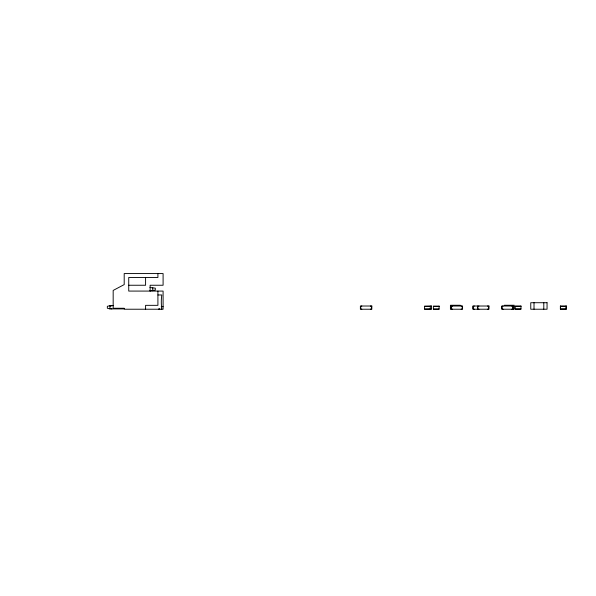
<?xml version="1.0" encoding="UTF-8"?>
<svg xmlns="http://www.w3.org/2000/svg" width="596" height="596" viewBox="0 0 596 596"><rect width="100%" height="100%" fill="white"/><g stroke="black" fill="none" stroke-linecap="round" stroke-linejoin="round"><path stroke-width="0.89" d="M158.558 309.227L159.206 308.579L159.855 309.227M124.199 308.631L124.139 308.661A3.241 3.241 0 0 1 122.903 308.907L109.932 308.907L107.34 308.259L107.34 306.314L109.932 305.666L113.59 305.666M149.946 290.751L155.318 290.103L155.318 288.159L149.946 287.51M110.148 306.098L111.877 305.666M128.736 285.246L145.588 285.246L145.588 277.468M157.91 294.968L161.799 294.968C161.106 299.788 161.173 304.362 161.799 309.227M460.365 305.256L450.427 305.256L450.427 309.227L462.57 309.227L462.57 306.016L451.135 306.016L451.135 309.227M504.298 305.256L514.236 305.256L514.236 309.227L501.713 309.227L501.713 306.016L513.149 306.016L513.149 309.227M424.575 306.448L431.43 306.374M433.374 306.448L439.088 306.448M515.242 306.374L520.964 306.374M560.374 306.374L566.096 306.374M161.248 306.635L163.095 306.635M424.575 308.952L431.43 308.877M433.374 308.952L439.088 308.952M515.242 308.877L520.964 308.877M560.374 308.877L566.096 308.877M110.148 308.475L111.877 308.907M566.096 306.016L566.096 309.227M560.486 306.016L560.486 309.227M543.798 302.716L543.798 309.227M534.016 302.716L534.016 309.227M511.726 306.016L512.791 306.374L512.791 308.877L511.726 309.227M503.143 306.016L502.07 306.374L502.07 308.877L503.143 309.227M487.535 306.016L488.601 306.374L488.601 308.877L487.535 309.227M478.953 306.016L477.88 306.374L477.88 308.877L478.953 309.227M477.523 306.016L477.523 309.227M474.274 306.016L473.202 306.374L473.202 308.877L474.274 309.227M461.14 306.016L462.213 306.374L462.213 308.877L461.14 309.227M452.565 306.016L451.492 306.374L451.492 308.877L452.565 309.227M430.29 306.091L430.29 309.309M370.392 306.016L371.464 306.374L371.464 308.877L370.392 309.227M361.817 306.016L360.744 306.374L360.744 308.877L361.817 309.227M157.91 273.571L157.91 277.468L128.736 277.468L128.736 291.079L163.095 291.079L163.095 309.227L124.199 309.227L124.199 308.259L113.173 308.259L113.173 290.431L124.199 284.597L124.199 273.571L163.095 273.571L163.095 285.246L150.125 285.246L150.125 291.079M157.91 291.079L157.91 305.338L145.588 305.338L145.588 309.227M152.718 287.51L152.718 290.751M109.932 305.666L109.932 308.907M547.053 302.716L530.76 302.716L530.76 309.227L547.053 309.227L547.053 302.716M371.822 306.016L360.386 306.016L360.386 309.227L371.822 309.227L371.822 306.016M431.43 306.016L424.575 306.091L424.575 309.309L431.43 309.227L431.43 306.016M439.088 306.091L433.374 306.091L433.374 309.309L439.088 309.309L439.088 306.091M488.958 306.016L472.844 306.016L472.844 309.227L488.958 309.227L488.958 306.016M520.964 306.016L515.242 306.016L515.242 309.227L520.964 309.227L520.964 306.016M566.2 306.016L560.374 306.016L560.374 309.227L566.2 309.227L566.2 306.016"/></g></svg>
